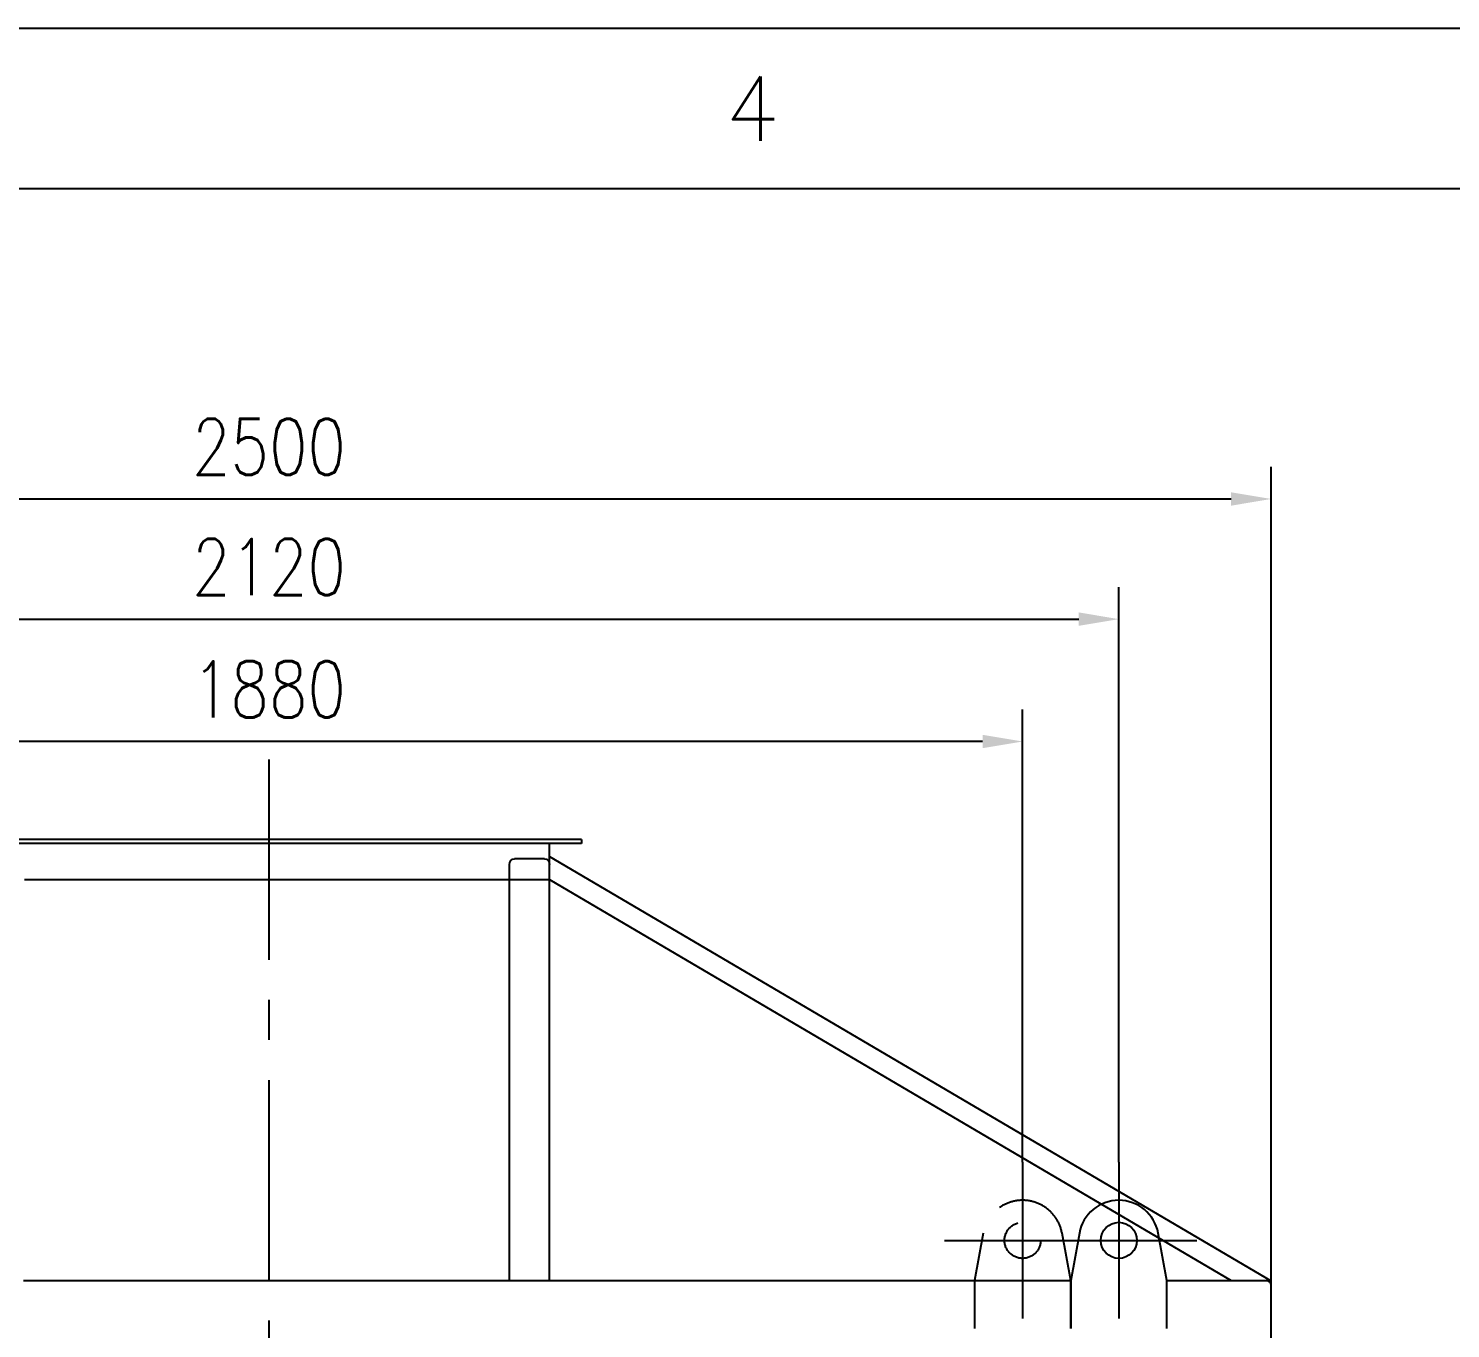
# Model space of a CAD drawing. Header units: inches. Extents: x -500 to 11380, y -200 to 8200.
# Drawn here: x 5527 to 7301, y 6578 to 8200 of the extents above; entities that cross this region are included whole.
import ezdxf
from ezdxf.enums import TextEntityAlignment as Align

# ---------------------------------------------------------------- set-up
doc = ezdxf.new("R2010")
doc.units = ezdxf.units.IN
doc.header["$LTSCALE"] = 200
doc.linetypes.add('CENTER', pattern=[2, 1.25, -0.25, 0.25, -0.25])
doc.linetypes.add('DASHED', pattern=[0.75, 0.5, -0.25])
for name, color, linetype in [('1轮廓实线层', 7, 'Continuous'), ('2细线层', 4, 'Continuous'), ('3中心线层', 1, 'CENTER'), ('4虚线层', 6, 'DASHED'), ('6文字层', 3, 'Continuous'), ('7标注层', 4, 'Continuous'), ('图框层', 7, 'Continuous')]:
    doc.layers.add(name, color=color, linetype=linetype)
doc.styles.add('TH_GBDIM', font='romans.shx', dxfattribs={"width": 0.8, "bigfont": 'gbcbig.shx'})
doc.dimstyles.new('TH_GBDIM', dxfattribs={"dimscale": 20, "dimtxt": 3.5, "dimasz": 2.5, "dimexe": 2, "dimexo": 0, "dimgap": 1.5, "dimtad": 1, "dimdec": 1, "dimdsep": 46, "dimtxsty": 'TH_GBDIM', "dimcen": 2.5, "dimclrd": 130, "dimclre": 130, "dimclrt": 3, "dimadec": 0, "dimazin": 2, "dimtfac": 0.714286, "dimtdec": 1, "dimtmove": 0, "dimatfit": 3, "dimfxl": 0, "dimtzin": 0, "dimlwd": -1, "dimlwe": -1, "dimarcsym": 0})

# ---------------------------------------------------------------- blocks, each defined once
blk = doc.blocks.new('*D39')
at = {"layer": '7标注层', "color": 130, "transparency": 16777216}
for p, q in [((4577.2, 6631.9), (4577.2, 7653.1)), ((7077.2, 6631.9), (7077.2, 7653.1)), ((4627.2, 7613.1), (7027.2, 7613.1))]:
    blk.add_line(p, q, dxfattribs=at)
for points in [[(4627.2, 7621.4), (4627.2, 7604.7), (4577.2, 7613.1)], [(7027.2, 7621.4), (7027.2, 7604.7), (7077.2, 7613.1)]]:
    blk.add_solid(points, dxfattribs=at)
at = {"layer": 'Defpoints', "color": 0, "transparency": 16777216}
for p in [(7077.2, 7613.1), (4577.2, 6631.9), (7077.2, 6631.9)]:
    blk.add_point(p, dxfattribs=at)
at = {"layer": '7标注层', "color": 3, "transparency": 16777216, "insert": (5827.2, 7678.1), "char_height": 70, "attachment_point": 5, "style": 'TH_GBDIM'}
blk.add_mtext('2500', dxfattribs=at)
blk = doc.blocks.new('*D52')
at = {"layer": '7标注层', "color": 130, "transparency": 16777216}
for p, q in [((4767.2, 6785.8), (4767.2, 7503.2)), ((6887.2, 6785.8), (6887.2, 7503.2)), ((4817.2, 7463.2), (6837.2, 7463.2))]:
    blk.add_line(p, q, dxfattribs=at)
for points in [[(4817.2, 7471.6), (4817.2, 7454.9), (4767.2, 7463.2)], [(6837.2, 7471.6), (6837.2, 7454.9), (6887.2, 7463.2)]]:
    blk.add_solid(points, dxfattribs=at)
at = {"layer": 'Defpoints', "color": 0, "transparency": 16777216}
for p in [(6887.2, 7463.2), (4767.2, 6785.8), (6887.2, 6785.8)]:
    blk.add_point(p, dxfattribs=at)
at = {"layer": '7标注层', "color": 3, "transparency": 16777216, "insert": (5827.2, 7528.2), "char_height": 70, "attachment_point": 5, "style": 'TH_GBDIM'}
blk.add_mtext('2120', dxfattribs=at)
blk = doc.blocks.new('*D53')
at = {"layer": '7标注层', "color": 130, "transparency": 16777216}
for p, q in [((4887.2, 6785.8), (4887.2, 7350.6)), ((6767.2, 6785.8), (6767.2, 7350.6)), ((6717.2, 7310.6), (4937.2, 7310.6))]:
    blk.add_line(p, q, dxfattribs=at)
for points in [[(4937.2, 7318.9), (4937.2, 7302.2), (4887.2, 7310.6)], [(6717.2, 7318.9), (6717.2, 7302.2), (6767.2, 7310.6)]]:
    blk.add_solid(points, dxfattribs=at)
at = {"layer": 'Defpoints', "color": 0, "transparency": 16777216}
for p in [(4887.2, 7310.6), (4887.2, 6785.8), (6767.2, 6785.8)]:
    blk.add_point(p, dxfattribs=at)
at = {"layer": '7标注层', "color": 3, "transparency": 16777216, "insert": (5827.2, 7375.6), "char_height": 70, "attachment_point": 5, "style": 'TH_GBDIM'}
blk.add_mtext('1880', dxfattribs=at)

msp = doc.modelspace()

# ---------------------------------------------------------------- linework, layer by layer
msp.add_line((5522.18, 7138.32), (6132.18, 7138.32))
at = {"layer": '1轮廓实线层', "color": 0}
for p, q in [((6217.18, 7188.32), (5437.18, 7188.32)), ((6217.18, 7188.32), (6217.18, 7183.32)), ((6217.18, 7183.32), (5437.18, 7183.32)), ((6177.18, 6638.32), (6177.18, 7183.32)), ((6177.18, 7167.32), (7076.49, 6638.32)), ((6127.18, 6638.32), (6127.18, 7156.95)), ((6170.78, 7164.38), (6133.58, 7164.38)), ((6177.18, 7138.32), (7027.18, 6638.32)), ((6838, 6697.33), (6827.18, 6638.32)), ((6947.18, 6638.32), (6936.36, 6697.33)), ((5521.13, 6638.32), (6133.22, 6638.32)), ((6133.22, 6638.32), (6138.58, 6638.32)), ((6138.58, 6638.32), (6175.78, 6638.32)), ((6175.78, 6638.32), (6181.13, 6638.32)), ((6181.13, 6638.32), (6827.18, 6638.32)), ((6827.18, 6638.32), (6827.18, 6578.32)), ((6827.18, 6578.32), (6827.18, 6638.32)), ((6947.18, 6638.32), (7070.78, 6638.32)), ((6947.18, 6578.32), (6947.18, 6638.32)), ((7070.78, 6638.32), (7076.49, 6638.32)), ((7077.18, 6544.72), (7077.18, 6631.92))]:
    msp.add_line(p, q, dxfattribs=at)
msp.add_circle((6887.18, 6688.32), 22.5, dxfattribs=at)
for centre, radius, start, end in [((6887.18, 6688.32), 50, 10.38886, 169.61114), ((7070.78, 6631.92), 6.4, 0, 90)]:
    msp.add_arc(centre, radius, start, end, dxfattribs=at)
at = {"layer": '1轮廓实线层', "color": 0, "extrusion": (2.84217e-13, 0, -1)}
msp.add_ellipse((6133.58, 7156.95), major_axis=(0, 7.43), ratio=0.8619342, start_param=4.712389, end_param=6.2831853, dxfattribs=at)
at = {"layer": '1轮廓实线层', "color": 0, "extrusion": (5.68434e-13, 0, -1)}
msp.add_ellipse((6170.78, 7156.95), major_axis=(0, 7.43), ratio=0.8619342, start_param=0, end_param=1.5707963, dxfattribs=at)
at = {"layer": '2细线层'}
msp.add_line((11380, 8200), (-500, 8200), dxfattribs=at)
at = {"layer": '3中心线层'}
for p, q in [((5827.18, 7288.32), (5827.18, 4108.32)), ((6767.18, 6785.82), (6767.18, 6590.82)), ((6887.18, 6785.82), (6887.18, 6590.82)), ((6669.68, 6688.32), (6864.68, 6688.32)), ((6789.68, 6688.32), (6984.68, 6688.32))]:
    msp.add_line(p, q, dxfattribs=at)
at = {"layer": '4虚线层'}
msp.add_line((6127.18, 7138.32), (6177.18, 7138.32), dxfattribs=at)
at = {"layer": '4虚线层', "color": 6}
for p, q in [((6718, 6697.33), (6707.18, 6638.32)), ((6827.18, 6638.32), (6816.36, 6697.33)), ((6707.18, 6638.32), (6707.18, 6578.32))]:
    msp.add_line(p, q, dxfattribs=at)
msp.add_circle((6767.18, 6688.32), 22.5, dxfattribs=at)
msp.add_arc((6767.18, 6688.32), 50, 10.38886, 169.61114, dxfattribs=at)
at = {"layer": '图框层'}
msp.add_line((11180, 8000), (0, 8000), dxfattribs=at)

# ---------------------------------------------------------------- texts
at = {"layer": '6文字层', "style": 'TH_GBDIM'}
msp.add_text('4', height=80, dxfattribs=at).set_placement((6430, 8100), align=Align.MIDDLE)

# ---------------------------------------------------------------- dimensions: what is measured, and where the dimension line sits
at = {"layer": '7标注层'}
for base, p1, p2, picture, middle in [((7077.18, 7613.05), (4577.18, 6631.92), (7077.18, 6631.92), '*D39', (5827.18, 7613.05)), ((6887.18, 7463.24), (4767.18, 6785.82), (6887.18, 6785.82), '*D52', (5827.18, 7463.24)), ((4887.18, 7310.58), (6767.18, 6785.82), (4887.18, 6785.82), '*D53', (5827.18, 7310.58))]:
    dim = msp.add_linear_dim(base=base, p1=p1, p2=p2, dimstyle='TH_GBDIM', dxfattribs=at)
    dim.commit()
    dim.dimension.update_dxf_attribs({"geometry": picture, "text_midpoint": middle, "dimtype": 160})

doc.saveas('drawing.dxf')
